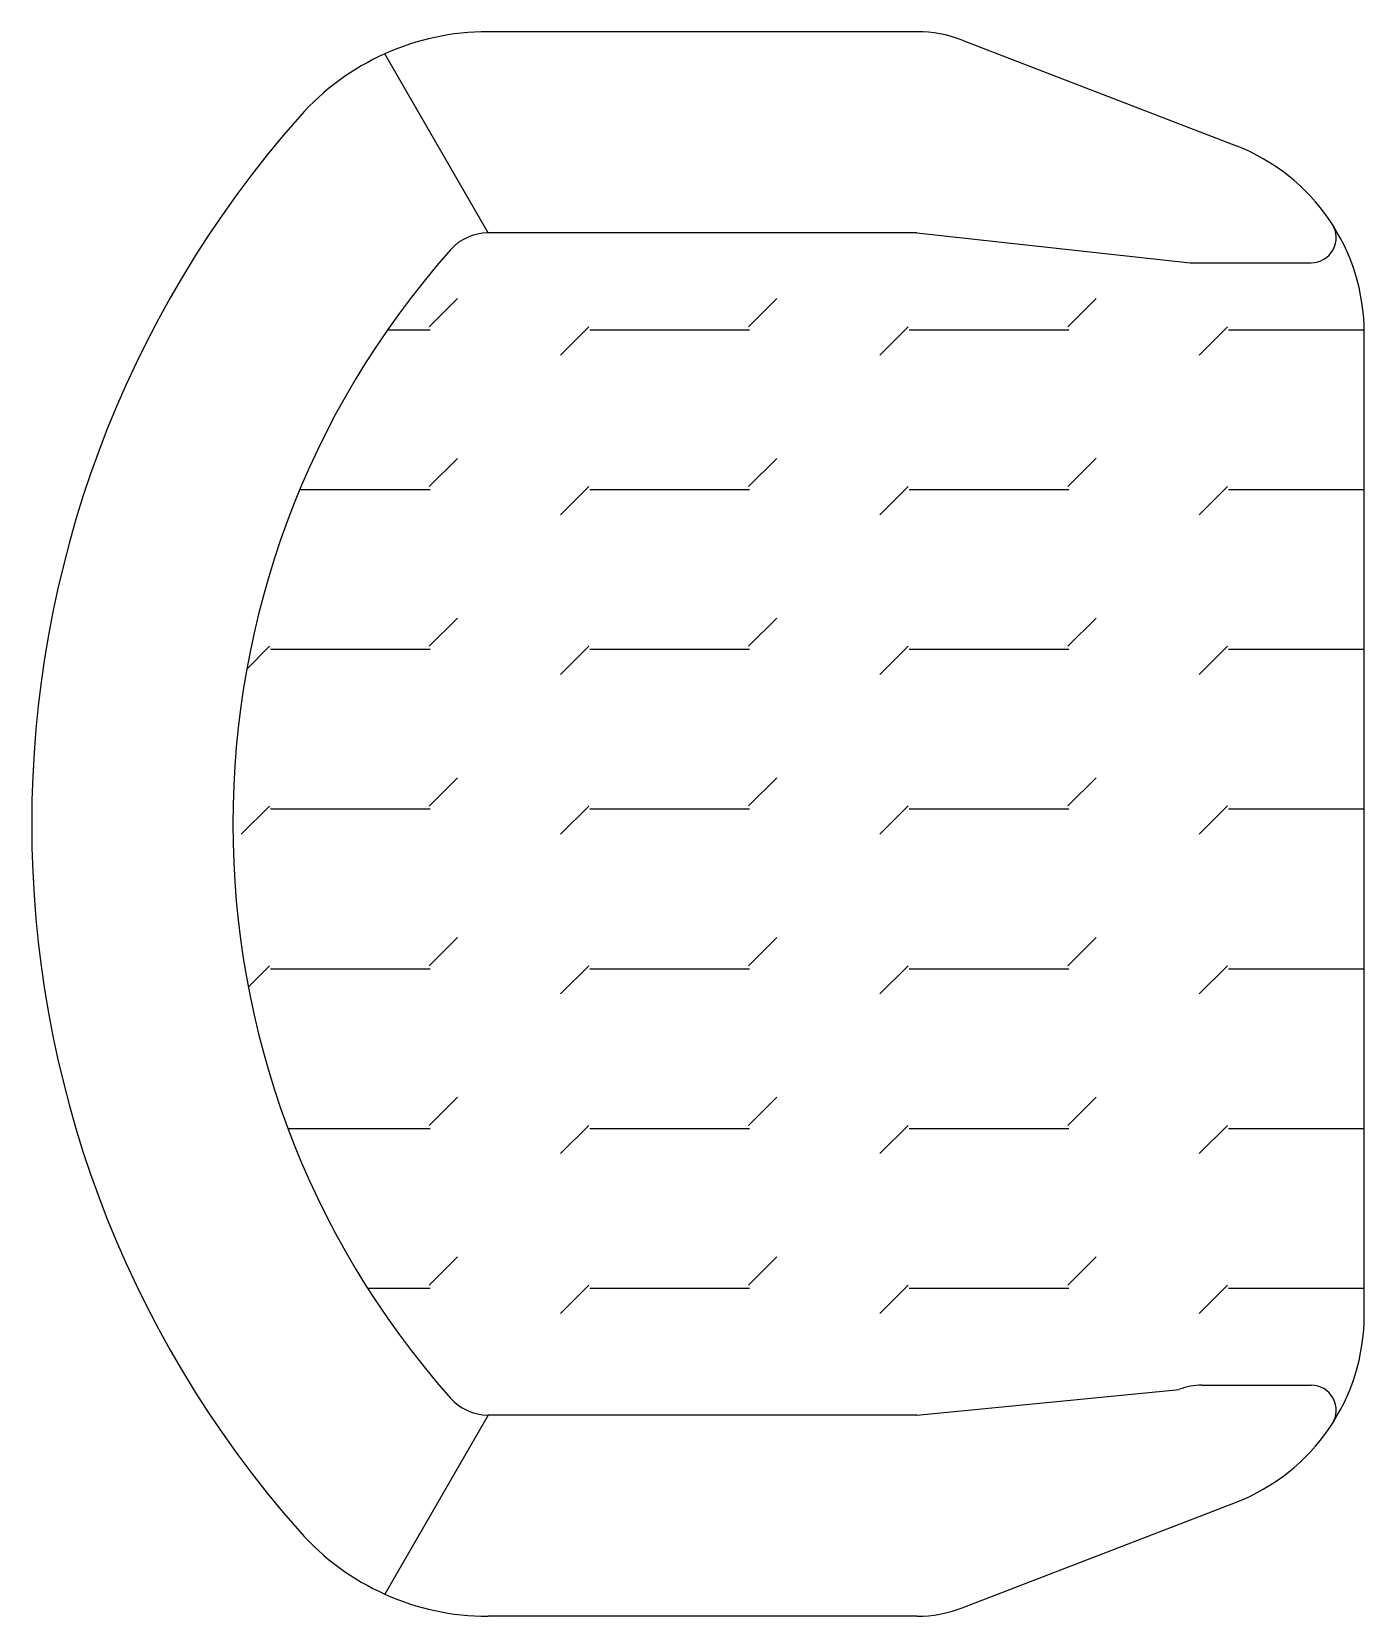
# Model space of a CAD drawing. Header units: millimetres. Extents: x -883.634 to -883.104, y 2728.888 to 2729.518.
import ezdxf

# ---------------------------------------------------------------- set-up
doc = ezdxf.new("R2010")
doc.units = ezdxf.units.MM
doc.header["$LTSCALE"] = 10
doc.layers.add('Móveis_cadeiras', color=2, linetype='Continuous')

msp = doc.modelspace()

# ---------------------------------------------------------------- hatches: boundary and pattern name
at = {"layer": 'Móveis_cadeiras'}
h = msp.add_hatch(dxfattribs=at)
h.set_pattern_fill('FLEX', color=1, scale=0.01, style=0)
h.set_pattern_definition([(0, (0, -1.67255), (0, 0.0635), [0.0635, -0.0635]), (45, (0.0635, -1.672547), (4e-18, 0.0635000274), [0.015875, -0.0580526, 0.015875, -0.0898026])])
h.paths.add_polyline_path([(-883.10393, 2729.35526), (-883.10393, 2729.39762, 0.14442), (-883.11674, 2729.44104, -0.594177), (-883.12513, 2729.42562), (-883.17314, 2729.42562), (-883.28187, 2729.43753), (-883.45244, 2729.43753, 0.21477), (-883.46742, 2729.43078, 0.379014), (-883.46742, 2728.97427, 0.21477), (-883.45244, 2728.96753), (-883.28187, 2728.96753), (-883.17748, 2728.97776, -0.09223), (-883.16849, 2728.97944), (-883.12513, 2728.97944, -0.594177), (-883.11674, 2728.96401, 0.14442), (-883.10393, 2729.00743), (-883.10393, 2729.20253)])

# ---------------------------------------------------------------- linework, layer by layer
for p, q in [((-883.28187, 2729.51753), (-883.45244, 2729.51753)), ((-883.26389, 2729.51418), (-883.15516, 2729.47227)), ((-883.45244, 2729.43753), (-883.4935, 2729.50871)), ((-883.28187, 2729.43753), (-883.45244, 2729.43753)), ((-883.28187, 2729.43753), (-883.17314, 2729.42562)), ((-883.17314, 2729.42562), (-883.12513, 2729.42562)), ((-883.10393, 2729.00743), (-883.10393, 2729.39762)), ((-883.28187, 2728.96753), (-883.17748, 2728.97776)), ((-883.16849, 2728.97944), (-883.12513, 2728.97944)), ((-883.45244, 2728.96753), (-883.4935, 2728.89634)), ((-883.28187, 2728.96753), (-883.45244, 2728.96753)), ((-883.26389, 2728.89087), (-883.15516, 2728.93278)), ((-883.28187, 2728.88753), (-883.45244, 2728.88753))]:
    msp.add_line(p, q, dxfattribs=at)
for centre, radius, start, end in [((-883.45244, 2729.41753), 0.1, 90, 138.48523), ((-883.28187, 2729.46753), 0.05, 68.92205, 90), ((-883.20955, 2729.20253), 0.42438, 138.48523, 221.51477), ((-883.18393, 2729.39762), 0.08, 0, 68.92205), ((-883.45244, 2729.41753), 0.02, 90, 138.48523), ((-883.12513, 2729.43562), 0.01, 270, 32.87129), ((-883.20955, 2729.20253), 0.34438, 138.48523, 221.51477), ((-883.18393, 2729.00743), 0.08, 291.07795, 0), ((-883.16849, 2728.95444), 0.025, 90, 111.07795), ((-883.12513, 2728.96944), 0.01, 327.12871, 90), ((-883.45244, 2728.98753), 0.02, 221.51477, 270), ((-883.45244, 2728.98753), 0.1, 221.51477, 270), ((-883.28187, 2728.93753), 0.05, 270, 291.07795)]:
    msp.add_arc(centre, radius, start, end, dxfattribs=at)

doc.saveas('drawing.dxf')
